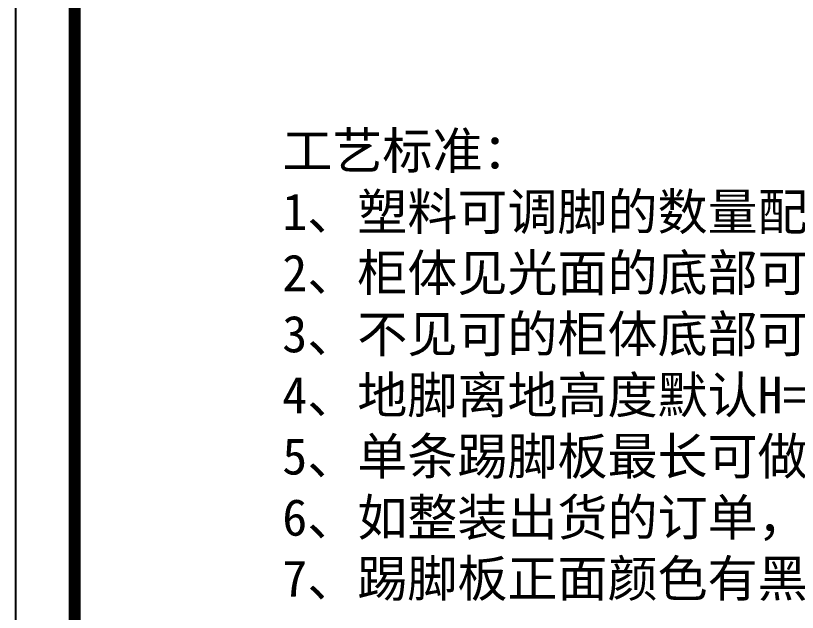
# Model space of a CAD drawing. Header units: millimetres. Extents: x 0 to 1097966, y -63096 to 223085.
# Drawn here: x 337985.2 to 338074.5, y -61805.8 to -61737.6 of the extents above; entities that cross this region are included whole.
import ezdxf

# ---------------------------------------------------------------- set-up
doc = ezdxf.new("R2010")
doc.units = ezdxf.units.MM
doc.styles.add('宋体', font='')
doc.styles.get('宋体').set_extended_font_data('SimSun')

msp = doc.modelspace()

# ---------------------------------------------------------------- linework, layer by layer
msp.add_lwpolyline([(337985.218, -61854.351), (338552.218, -61854.351), (338552.218, -61453.401), (337985.218, -61453.401)], close=True)
at = {"const_width": 1.35}
msp.add_lwpolyline([(337991.968, -61847.601), (338545.468, -61847.601), (338545.468, -61460.151), (337991.968, -61460.151)], close=True, dxfattribs=at)

# ---------------------------------------------------------------- texts
at = {"insert": (338015.684, -61774.302), "char_height": 4.19232, "width": 369.85571, "attachment_point": 4, "style": '宋体'}
msp.add_mtext('\\P工艺标准：{\\H1.41352x; }\\P1、塑料可调脚的数量配置按单元柜配，单个单元柜宽度尺寸W≤700mm配4个，700＜W≤1100mm配5个，W＞1100mm配6个；\\P2、柜体见光面的底部可调脚中心点距边55mm，以保证踢脚板相对柜体板前面内缩量约30mm；\\P3、不见可的柜体底部可调脚，或侧边不见光的柜体底部可调脚安装时需顶到柜体侧板，以保证侧板重量直接落在可调脚上；{\\H1.45383x; }\\P4、地脚离地高度默认H=100mm,踢脚板底部标配有防水胶条；\\P5、单条踢脚板最长可做2400mm，超尺需断开，直线接驳用直线接连接件，转角接驳用转角接连接件，连接件与踢脚板同色；\\P6、如整装出货的订单，踢脚线按订单实际长度栽切好出货，如散装出货的订单，踢脚线每板按实际长度+100mm由现场精裁；\\P7、踢脚板正面颜色有黑色、银色两种可选，默认无灯光，如需配灯光踢脚板需先沟通或确认型号再下单。', dxfattribs=at)

doc.saveas('drawing.dxf')
